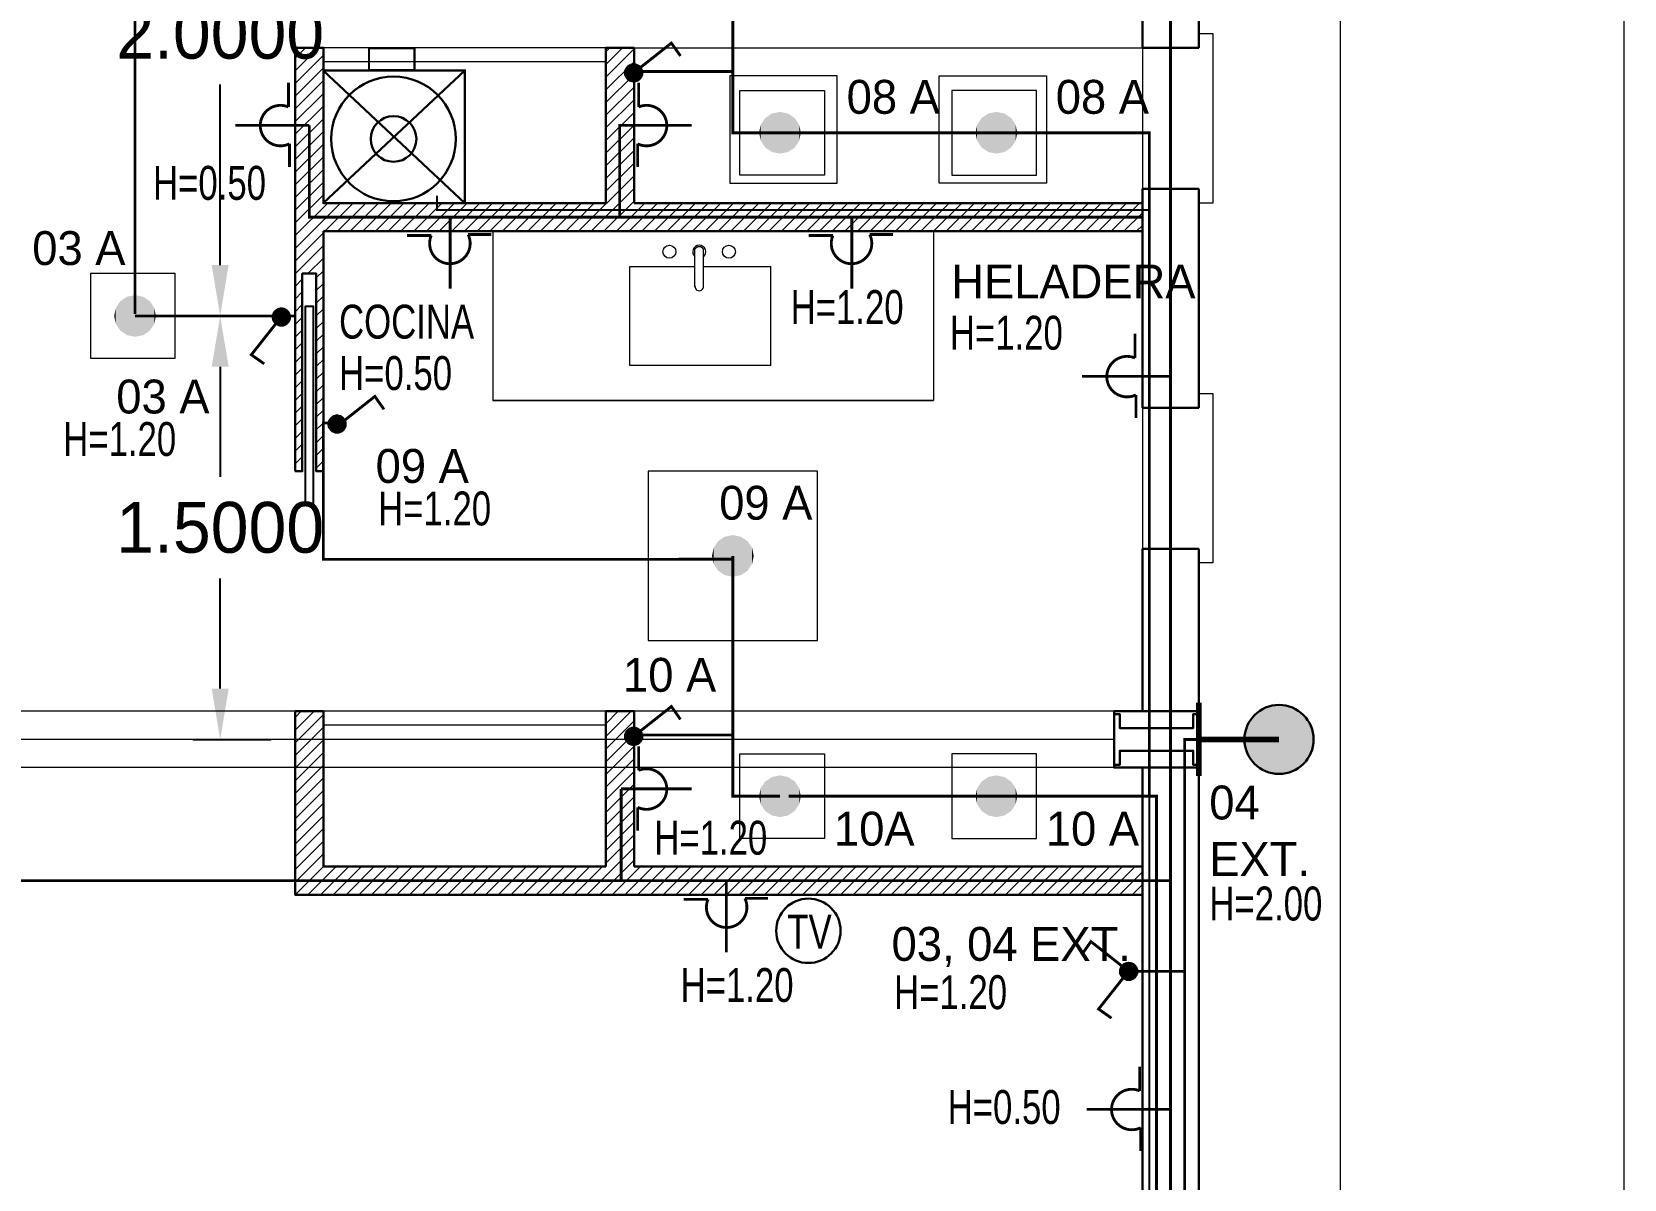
# Model space of a CAD drawing. Header units: millimetres. Extents: x 1972 to 5740, y 370 to 952.
# Drawn here: x 2710.33 to 2715.97, y 647.57 to 651.63 of the extents above; entities that cross this region are included whole.
import ezdxf

# ---------------------------------------------------------------- set-up
doc = ezdxf.new("R2010")
doc.units = ezdxf.units.MM
doc.header["$LTSCALE"] = 15
doc.linetypes.add('ACAD_ISO02W100', pattern=[15, 12, -3])
for name, color, linetype, lineweight in [('1 CIRCUITO  A  PB EXT', 11, 'Continuous', 30), ('1 CIRCUITO  D  INTERNO', 11, 'Continuous', 30), ('1 CIRCUITO AA', 11, 'Continuous', 30), ('1 CIRCUITO T C', 11, 'Continuous', 30), ('1 ELECTRICIDAD', 11, 'Continuous', 9), ('ABERTURAS', 2, 'Continuous', 25), ('COTA', 5, 'Continuous', 20), ('cotas ROJAS', 5, 'Continuous', 13), ('MUROS', 1, 'Continuous', 30), ('SOMBRAS', 95, 'Continuous', 18)]:
    doc.layers.add(name, color=color, linetype=linetype, lineweight=lineweight)
doc.layers.add('CORTE', color=6, linetype='Continuous', plot=False)
doc.styles.add('texto', font='swisscl.ttf', dxfattribs={"height": 0.18})
doc.dimstyles.get("Standard").update_dxf_attribs({"dimtxt": 0.18, "dimasz": 0.18, "dimexe": 0.18, "dimexo": 0.0625, "dimgap": 0.09, "dimtad": 0, "dimtih": 1, "dimtoh": 1, "dimdec": 4, "dimzin": 0, "dimdsep": 46, "dimtxsty": 'Standard', "dimcen": 0.09, "dimadec": 0, "dimazin": 0, "dimtfac": 1, "dimtdec": 4, "dimtofl": 0, "dimtmove": 0, "dimatfit": 3, "dimfxl": 1, "dimtolj": 1, "dimtzin": 0, "dimarcsym": 0})

# ---------------------------------------------------------------- blocks, each defined once
blk = doc.blocks.new('*D149')
at = {"layer": 'Defpoints', "color": 0, "linetype": 'Continuous', "ltscale": 0.001, "transparency": 16777216}
for p in [(2710.8422, 652.6287), (2710.8422, 650.6287), (2711.0018, 650.6287)]:
    blk.add_point(p, dxfattribs=at)
at = {"layer": 'SOMBRAS', "color": 0, "linetype": 'Continuous', "lineweight": -2, "ltscale": 0.001, "transparency": 16777216}
for p, q in [((2710.9047, 652.6287), (2711.1818, 652.6287)), ((2711.0018, 652.4487), (2711.0018, 651.8087)), ((2711.0018, 650.8087), (2711.0018, 651.4487)), ((2710.9047, 650.6287), (2711.1818, 650.6287))]:
    blk.add_line(p, q, dxfattribs=at)
at = {"layer": 'SOMBRAS', "color": 0, "linetype": 'Continuous', "ltscale": 0.001, "transparency": 16777216}
for points in [[(2710.9718, 652.4487), (2711.0318, 652.4487), (2711.0018, 652.6287)], [(2710.9718, 650.8087), (2711.0318, 650.8087), (2711.0018, 650.6287)]]:
    blk.add_solid(points, dxfattribs=at)
at = {"layer": 'SOMBRAS', "color": 0, "linetype": 'Continuous', "ltscale": 0.001, "transparency": 16777216, "insert": (2711.0018, 651.6287), "char_height": 0.18, "attachment_point": 5}
blk.add_mtext('\\A1;2.0000', dxfattribs=at)
blk = doc.blocks.new('*D150')
at = {"layer": 'Defpoints', "color": 0, "linetype": 'Continuous', "ltscale": 0.001, "transparency": 16777216}
for p in [(2710.8422, 650.6287), (2710.8422, 649.1287), (2711.0018, 649.1287)]:
    blk.add_point(p, dxfattribs=at)
at = {"layer": 'SOMBRAS', "color": 0, "linetype": 'Continuous', "lineweight": -2, "ltscale": 0.001, "transparency": 16777216}
for p, q in [((2710.9047, 650.6287), (2711.1818, 650.6287)), ((2711.0018, 650.4487), (2711.0018, 650.0587)), ((2711.0018, 649.3087), (2711.0018, 649.6987)), ((2710.9047, 649.1287), (2711.1818, 649.1287))]:
    blk.add_line(p, q, dxfattribs=at)
at = {"layer": 'SOMBRAS', "color": 0, "linetype": 'Continuous', "ltscale": 0.001, "transparency": 16777216}
for points in [[(2710.9718, 650.4487), (2711.0318, 650.4487), (2711.0018, 650.6287)], [(2710.9718, 649.3087), (2711.0318, 649.3087), (2711.0018, 649.1287)]]:
    blk.add_solid(points, dxfattribs=at)
at = {"layer": 'SOMBRAS', "color": 0, "linetype": 'Continuous', "ltscale": 0.001, "transparency": 16777216, "insert": (2711.0018, 649.8787), "char_height": 0.18, "attachment_point": 5}
blk.add_mtext('\\A1;1.5000', dxfattribs=at)

msp = doc.modelspace()

# ---------------------------------------------------------------- hatches: boundary and pattern name
at = {"layer": 'SOMBRAS', "linetype": 'Continuous', "ltscale": 0.001}
h = msp.add_hatch(dxfattribs=at)
h.set_pattern_fill('LINE', color=256, scale=0.01, angle=45, style=0)
h.set_pattern_definition([(45, (2497.523185, 916.086063), (-0.0224506403, 0.0224506403), [])])
h.paths.add_polyline_path([(2712.27719, 652.57868), (2712.21719, 652.57868), (2712.21719, 652.47868), (2712.27719, 652.47868)])
h.paths.add_polyline_path([(2713.41719, 652.57868), (2713.41719, 652.47868), (2712.27719, 652.47868), (2712.27719, 652.57868), (2712.76719, 652.57868), (2712.76719, 654.02868), (2712.86719, 654.02868), (2712.86719, 652.57868)], flags=17)
h.paths.add_polyline_path([(2714.26719, 648.67868), (2714.26719, 648.57868), (2711.26719, 648.57868), (2711.26719, 649.02868), (2711.36719, 649.02868), (2711.36719, 648.67868), (2712.36719, 648.67868), (2712.36719, 649.02868), (2712.46719, 649.02868), (2712.46719, 648.67868)])
h.paths.add_polyline_path([(2712.46719, 649.12868), (2712.46719, 649.02868), (2712.36719, 649.02868), (2712.36719, 649.12868)])
h.paths.add_polyline_path([(2712.46719, 649.12868), (2712.36719, 649.12868), (2712.36719, 649.22868), (2712.46719, 649.22868)])
h.paths.add_polyline_path([(2711.26719, 649.12868), (2711.36719, 649.12868), (2711.36719, 649.02868), (2711.26719, 649.02868)])
h.paths.add_polyline_path([(2711.26719, 649.22868), (2711.36719, 649.22868), (2711.36719, 649.12868), (2711.26719, 649.12868)])
h.paths.add_polyline_path([(2711.29219, 650.77868), (2711.29219, 650.07868), (2711.26719, 650.07868), (2711.26719, 651.57868), (2711.36719, 651.57868), (2711.36719, 651.02868), (2712.36719, 651.02868), (2712.36719, 651.57868), (2712.46719, 651.57868), (2712.46719, 651.02868), (2714.26719, 651.02868), (2714.26719, 650.92868), (2711.36719, 650.92868), (2711.36719, 650.07868), (2711.34219, 650.07868), (2711.34219, 650.77868)])
h.paths.add_polyline_path([(2711.29575, 653.1789), (2711.29575, 652.47886), (2711.26719, 652.4789), (2711.26719, 654.02868), (2711.36719, 654.02868), (2711.36719, 652.57868), (2711.41719, 652.57868), (2711.41719, 652.47868), (2711.34575, 652.47879), (2711.34575, 653.1789)])

# ---------------------------------------------------------------- linework, layer by layer
msp.add_line((2712.32719, 650.92868), (2713.52719, 650.92868))
at = {"layer": '1 CIRCUITO  A  PB EXT', "const_width": 0.02012}
for points in [[(2714.46719, 649.12868), (2714.46719, 649.2586)], [(2714.46719, 649.12868), (2714.46719, 648.99876)], [(2714.75112, 649.12868), (2714.46719, 649.12868)]]:
    msp.add_lwpolyline(points, dxfattribs=at)
at = {"layer": '1 CIRCUITO  A  PB EXT', "ltscale": 0.5, "const_width": 0.01}
for points in [[(2714.46719, 649.12868), (2714.41719, 649.12868), (2714.41719, 644.59479), (2714.41719, 644.18368), (2714.26689, 644.18368)], [(2714.21872, 648.30714), (2714.08513, 648.41267), (2714.053, 648.36692)], [(2714.21775, 648.30722), (2714.11221, 648.17363), (2714.15797, 648.14149)], [(2714.21872, 648.30714), (2714.41719, 648.30714)]]:
    msp.add_lwpolyline(points, dxfattribs=at)
at = {"layer": '1 CIRCUITO  A  PB EXT'}
msp.add_circle((2714.75112, 649.12868), 0.12229, dxfattribs=at)
at = {"layer": '1 CIRCUITO  A  PB EXT', "ltscale": 0.5}
msp.add_circle((2714.21872, 648.30714), 0.03018, dxfattribs=at)
at = {"layer": '1 CIRCUITO  A  PB EXT'}
for points in [[(2714.66465, 649.21515), (2714.8641, 649.17548), (2714.63814, 649.17548)], [(2714.70432, 649.24166), (2714.83759, 649.21515), (2714.66465, 649.21515)], [(2714.8641, 649.17548), (2714.66465, 649.21515), (2714.83759, 649.21515)], [(2714.75112, 649.25097), (2714.79792, 649.24166), (2714.70432, 649.24166)], [(2714.83759, 649.21515), (2714.70432, 649.24166), (2714.79792, 649.24166)], [(2714.63814, 649.17548), (2714.87341, 649.12868), (2714.62883, 649.12868)], [(2714.87341, 649.12868), (2714.63814, 649.17548), (2714.8641, 649.17548)], [(2714.8641, 649.08188), (2714.62883, 649.12868), (2714.87341, 649.12868)], [(2714.62883, 649.12868), (2714.8641, 649.08188), (2714.63814, 649.08188)], [(2714.83759, 649.04221), (2714.63814, 649.08188), (2714.8641, 649.08188)], [(2714.63814, 649.08188), (2714.83759, 649.04221), (2714.66465, 649.04221)], [(2714.79792, 649.0157), (2714.66465, 649.04221), (2714.83759, 649.04221)], [(2714.66465, 649.04221), (2714.79792, 649.0157), (2714.70432, 649.0157)], [(2714.75112, 649.00639), (2714.70432, 649.0157), (2714.79792, 649.0157)]]:
    msp.add_solid(points, dxfattribs=at)
at = {"layer": '1 CIRCUITO  A  PB EXT', "ltscale": 0.5}
for points in [[(2714.18926, 648.31367), (2714.22397, 648.27741), (2714.189, 648.3019)], [(2714.189, 648.3019), (2714.21219, 648.27767), (2714.19327, 648.29092)], [(2714.21219, 648.27767), (2714.189, 648.3019), (2714.22397, 648.27741)], [(2714.194, 648.32445), (2714.23494, 648.28168), (2714.18926, 648.31367)], [(2714.22397, 648.27741), (2714.18926, 648.31367), (2714.23494, 648.28168)], [(2714.20251, 648.33259), (2714.24345, 648.28983), (2714.194, 648.32445)], [(2714.23494, 648.28168), (2714.194, 648.32445), (2714.24345, 648.28983)], [(2714.21348, 648.33686), (2714.24819, 648.3006), (2714.20251, 648.33259)], [(2714.24345, 648.28983), (2714.20251, 648.33259), (2714.24819, 648.3006)], [(2714.24819, 648.3006), (2714.21348, 648.33686), (2714.24845, 648.31238)], [(2714.22526, 648.3366), (2714.24845, 648.31238), (2714.21348, 648.33686)], [(2714.24845, 648.31238), (2714.22526, 648.3366), (2714.24418, 648.32335)], [(2714.23604, 648.33186), (2714.24418, 648.32335), (2714.22526, 648.3366)], [(2714.20141, 648.28241), (2714.19327, 648.29092), (2714.21219, 648.27767)]]:
    msp.add_solid(points, dxfattribs=at)
at = {"layer": '1 CIRCUITO  D  INTERNO', "linetype": 'ACAD_ISO02W100', "ltscale": 0.01, "const_width": 0.01}
for points in [[(2714.29219, 648.92746), (2714.29219, 651.12746), (2714.29219, 651.27746), (2712.81719, 651.27746), (2712.81719, 653.30087)], [(2710.70033, 650.6352), (2710.70033, 652.62868)], [(2712.46592, 651.48969), (2712.59952, 651.59522), (2712.63165, 651.54947)], [(2712.46213, 651.49424), (2712.81719, 651.49424)], [(2710.70033, 650.62868), (2711.26719, 650.62868)], [(2711.2176, 650.62469), (2711.11206, 650.4911), (2711.15782, 650.45896)], [(2711.4159, 650.23808), (2711.54949, 650.34361), (2711.58163, 650.29786)], [(2712.81238, 649.76696), (2711.36718, 649.76636), (2711.36719, 650.14968), (2711.36719, 650.24968), (2711.41155, 650.2495)], [(2712.81719, 649.77868), (2712.81719, 648.92746), (2712.98398, 648.92746)], [(2712.46592, 649.13969), (2712.59952, 649.24522), (2712.63165, 649.19947)], [(2712.46213, 649.14424), (2712.81719, 649.14424)], [(2714.31719, 646.61868), (2714.31719, 648.77746), (2714.31719, 648.92746), (2713.01466, 648.92746)]]:
    msp.add_lwpolyline(points, dxfattribs=at)
at = {"layer": '1 CIRCUITO  D  INTERNO', "linetype": 'ACAD_ISO02W100', "ltscale": 0.01}
for centre in [(2712.46592, 651.48969), (2711.21857, 650.62461), (2711.4158, 650.24543), (2712.46592, 649.13969)]:
    msp.add_circle(centre, 0.03018, dxfattribs=at)
for points in [[(2712.43646, 651.48316), (2712.47116, 651.51941), (2712.4362, 651.49493)], [(2712.45939, 651.51915), (2712.4362, 651.49493), (2712.47116, 651.51941)], [(2712.4362, 651.49493), (2712.45939, 651.51915), (2712.44047, 651.5059)], [(2712.47116, 651.51941), (2712.43646, 651.48316), (2712.48214, 651.51514)], [(2712.4412, 651.47238), (2712.48214, 651.51514), (2712.43646, 651.48316)], [(2712.44861, 651.51441), (2712.44047, 651.5059), (2712.45939, 651.51915)], [(2712.48214, 651.51514), (2712.4412, 651.47238), (2712.49065, 651.507)], [(2712.44971, 651.46423), (2712.49065, 651.507), (2712.4412, 651.47238)], [(2712.49065, 651.507), (2712.44971, 651.46423), (2712.49539, 651.49622)], [(2712.46068, 651.45997), (2712.49539, 651.49622), (2712.44971, 651.46423)], [(2712.49539, 651.49622), (2712.46068, 651.45997), (2712.49565, 651.48445)], [(2712.47246, 651.46022), (2712.49565, 651.48445), (2712.46068, 651.45997)], [(2712.49565, 651.48445), (2712.47246, 651.46022), (2712.49138, 651.47347)], [(2712.48323, 651.46497), (2712.49138, 651.47347), (2712.47246, 651.46022)], [(2712.93176, 651.22524), (2712.95572, 651.34568), (2712.95572, 651.20923)], [(2712.95572, 651.34568), (2712.93176, 651.22524), (2712.93176, 651.32967)], [(2712.95572, 651.20923), (2712.98398, 651.3513), (2712.98398, 651.20361)], [(2712.98398, 651.3513), (2712.95572, 651.20923), (2712.95572, 651.34568)], [(2713.01224, 651.34568), (2712.98398, 651.20361), (2712.98398, 651.3513)], [(2712.98398, 651.20361), (2713.01224, 651.34568), (2713.01224, 651.20923)], [(2713.03619, 651.32967), (2713.01224, 651.20923), (2713.01224, 651.34568)], [(2713.69818, 651.32967), (2713.72213, 651.20923), (2713.72213, 651.34568)], [(2713.72213, 651.34568), (2713.75039, 651.20361), (2713.75039, 651.3513)], [(2713.75039, 651.20361), (2713.72213, 651.34568), (2713.72213, 651.20923)], [(2713.77865, 651.20923), (2713.75039, 651.3513), (2713.75039, 651.20361)], [(2713.75039, 651.3513), (2713.77865, 651.20923), (2713.77865, 651.34568)], [(2713.80261, 651.22524), (2713.77865, 651.34568), (2713.77865, 651.20923)], [(2713.77865, 651.34568), (2713.80261, 651.22524), (2713.80261, 651.32967)], [(2712.91013, 651.27746), (2712.91575, 651.30571), (2712.91575, 651.2492)], [(2712.91575, 651.2492), (2712.93176, 651.32967), (2712.93176, 651.22524)], [(2712.93176, 651.32967), (2712.91575, 651.2492), (2712.91575, 651.30571)], [(2713.01224, 651.20923), (2713.03619, 651.32967), (2713.03619, 651.22524)], [(2713.0522, 651.30571), (2713.03619, 651.22524), (2713.03619, 651.32967)], [(2713.03619, 651.22524), (2713.0522, 651.30571), (2713.0522, 651.2492)], [(2713.05782, 651.27746), (2713.0522, 651.2492), (2713.0522, 651.30571)], [(2713.67655, 651.27746), (2713.68217, 651.2492), (2713.68217, 651.30571)], [(2713.68217, 651.30571), (2713.69818, 651.22524), (2713.69818, 651.32967)], [(2713.69818, 651.22524), (2713.68217, 651.30571), (2713.68217, 651.2492)], [(2713.72213, 651.20923), (2713.69818, 651.32967), (2713.69818, 651.22524)], [(2713.81862, 651.2492), (2713.80261, 651.32967), (2713.80261, 651.22524)], [(2713.80261, 651.32967), (2713.81862, 651.2492), (2713.81862, 651.30571)], [(2713.82424, 651.27746), (2713.81862, 651.30571), (2713.81862, 651.2492)], [(2710.63211, 650.65694), (2710.64811, 650.57646), (2710.64811, 650.6809)], [(2710.64811, 650.6809), (2710.67207, 650.56046), (2710.67207, 650.6969)], [(2710.67207, 650.56046), (2710.64811, 650.6809), (2710.64811, 650.57646)], [(2710.67207, 650.6969), (2710.70033, 650.55483), (2710.70033, 650.70253)], [(2710.70033, 650.55483), (2710.67207, 650.6969), (2710.67207, 650.56046)], [(2710.72859, 650.56046), (2710.70033, 650.70253), (2710.70033, 650.55483)], [(2710.70033, 650.70253), (2710.72859, 650.56046), (2710.72859, 650.6969)], [(2710.75255, 650.57646), (2710.72859, 650.6969), (2710.72859, 650.56046)], [(2710.72859, 650.6969), (2710.75255, 650.57646), (2710.75255, 650.6809)], [(2710.76855, 650.60042), (2710.75255, 650.6809), (2710.75255, 650.57646)], [(2710.75255, 650.6809), (2710.76855, 650.60042), (2710.76855, 650.65694)], [(2710.62648, 650.62868), (2710.63211, 650.60042), (2710.63211, 650.65694)], [(2710.64811, 650.57646), (2710.63211, 650.65694), (2710.63211, 650.60042)], [(2710.77418, 650.62868), (2710.76855, 650.65694), (2710.76855, 650.60042)], [(2711.1891, 650.63114), (2711.22381, 650.59489), (2711.18885, 650.61937)], [(2711.18885, 650.61937), (2711.21204, 650.59514), (2711.19312, 650.60839)], [(2711.21204, 650.59514), (2711.18885, 650.61937), (2711.22381, 650.59489)], [(2711.19385, 650.64192), (2711.23479, 650.59915), (2711.1891, 650.63114)], [(2711.22381, 650.59489), (2711.1891, 650.63114), (2711.23479, 650.59915)], [(2711.20126, 650.59989), (2711.19312, 650.60839), (2711.21204, 650.59514)], [(2711.20235, 650.65006), (2711.24329, 650.6073), (2711.19385, 650.64192)], [(2711.23479, 650.59915), (2711.19385, 650.64192), (2711.24329, 650.6073)], [(2711.21333, 650.65433), (2711.24803, 650.61808), (2711.20235, 650.65006)], [(2711.24329, 650.6073), (2711.20235, 650.65006), (2711.24803, 650.61808)], [(2711.24803, 650.61808), (2711.21333, 650.65433), (2711.24829, 650.62985)], [(2711.2251, 650.65407), (2711.24829, 650.62985), (2711.21333, 650.65433)], [(2711.24829, 650.62985), (2711.2251, 650.65407), (2711.24402, 650.64082)], [(2711.23588, 650.64933), (2711.24402, 650.64082), (2711.2251, 650.65407)], [(2711.38634, 650.2389), (2711.42104, 650.27515), (2711.38608, 650.25067)], [(2711.40927, 650.27489), (2711.38608, 650.25067), (2711.42104, 650.27515)], [(2711.38608, 650.25067), (2711.40927, 650.27489), (2711.39035, 650.26165)], [(2711.42104, 650.27515), (2711.38634, 650.2389), (2711.43202, 650.27088)], [(2711.39108, 650.22812), (2711.43202, 650.27088), (2711.38634, 650.2389)], [(2711.39849, 650.27015), (2711.39035, 650.26165), (2711.40927, 650.27489)], [(2711.43202, 650.27088), (2711.39108, 650.22812), (2711.44052, 650.26274)], [(2711.39959, 650.21998), (2711.44052, 650.26274), (2711.39108, 650.22812)], [(2711.44052, 650.26274), (2711.39959, 650.21998), (2711.44527, 650.25196)], [(2711.41056, 650.21571), (2711.44527, 650.25196), (2711.39959, 650.21998)], [(2711.44527, 650.25196), (2711.41056, 650.21571), (2711.44552, 650.24019)], [(2711.42233, 650.21596), (2711.44552, 650.24019), (2711.41056, 650.21571)], [(2711.44552, 650.24019), (2711.42233, 650.21596), (2711.44126, 650.22921)], [(2711.43311, 650.22071), (2711.44126, 650.22921), (2711.42233, 650.21596)], [(2712.74896, 649.80694), (2712.76497, 649.72646), (2712.76497, 649.8309)], [(2712.76497, 649.8309), (2712.78893, 649.71046), (2712.78893, 649.8469)], [(2712.78893, 649.71046), (2712.76497, 649.8309), (2712.76497, 649.72646)], [(2712.78893, 649.8469), (2712.81719, 649.70483), (2712.81719, 649.85253)], [(2712.81719, 649.70483), (2712.78893, 649.8469), (2712.78893, 649.71046)], [(2712.84544, 649.71046), (2712.81719, 649.85253), (2712.81719, 649.70483)], [(2712.81719, 649.85253), (2712.84544, 649.71046), (2712.84544, 649.8469)], [(2712.8694, 649.72646), (2712.84544, 649.8469), (2712.84544, 649.71046)], [(2712.84544, 649.8469), (2712.8694, 649.72646), (2712.8694, 649.8309)], [(2712.88541, 649.75042), (2712.8694, 649.8309), (2712.8694, 649.72646)], [(2712.8694, 649.8309), (2712.88541, 649.75042), (2712.88541, 649.80694)], [(2712.74334, 649.77868), (2712.74896, 649.75042), (2712.74896, 649.80694)], [(2712.76497, 649.72646), (2712.74896, 649.80694), (2712.74896, 649.75042)], [(2712.89103, 649.77868), (2712.88541, 649.80694), (2712.88541, 649.75042)], [(2712.43646, 649.13316), (2712.47116, 649.16941), (2712.4362, 649.14493)], [(2712.45939, 649.16915), (2712.4362, 649.14493), (2712.47116, 649.16941)], [(2712.4362, 649.14493), (2712.45939, 649.16915), (2712.44047, 649.1559)], [(2712.47116, 649.16941), (2712.43646, 649.13316), (2712.48214, 649.16514)], [(2712.4412, 649.12238), (2712.48214, 649.16514), (2712.43646, 649.13316)], [(2712.44861, 649.16441), (2712.44047, 649.1559), (2712.45939, 649.16915)], [(2712.48214, 649.16514), (2712.4412, 649.12238), (2712.49065, 649.157)], [(2712.44971, 649.11423), (2712.49065, 649.157), (2712.4412, 649.12238)], [(2712.49065, 649.157), (2712.44971, 649.11423), (2712.49539, 649.14622)], [(2712.46068, 649.10997), (2712.49539, 649.14622), (2712.44971, 649.11423)], [(2712.49539, 649.14622), (2712.46068, 649.10997), (2712.49565, 649.13445)], [(2712.47246, 649.11022), (2712.49565, 649.13445), (2712.46068, 649.10997)], [(2712.49565, 649.13445), (2712.47246, 649.11022), (2712.49138, 649.12347)], [(2712.48323, 649.11497), (2712.49138, 649.12347), (2712.47246, 649.11022)], [(2712.91575, 648.8992), (2712.93176, 648.97967), (2712.93176, 648.87524)], [(2712.93176, 648.97967), (2712.91575, 648.8992), (2712.91575, 648.95571)], [(2712.93176, 648.87524), (2712.95572, 648.99568), (2712.95572, 648.85923)], [(2712.95572, 648.99568), (2712.93176, 648.87524), (2712.93176, 648.97967)], [(2712.95572, 648.85923), (2712.98398, 649.0013), (2712.98398, 648.85361)], [(2712.98398, 649.0013), (2712.95572, 648.85923), (2712.95572, 648.99568)], [(2713.01224, 648.99568), (2712.98398, 648.85361), (2712.98398, 649.0013)], [(2712.98398, 648.85361), (2713.01224, 648.99568), (2713.01224, 648.85923)], [(2713.03619, 648.97967), (2713.01224, 648.85923), (2713.01224, 648.99568)], [(2713.01224, 648.85923), (2713.03619, 648.97967), (2713.03619, 648.87524)], [(2713.0522, 648.95571), (2713.03619, 648.87524), (2713.03619, 648.97967)], [(2713.68217, 648.95571), (2713.69818, 648.87524), (2713.69818, 648.97967)], [(2713.69818, 648.97967), (2713.72213, 648.85923), (2713.72213, 648.99568)], [(2713.72213, 648.85923), (2713.69818, 648.97967), (2713.69818, 648.87524)], [(2713.72213, 648.99568), (2713.75039, 648.85361), (2713.75039, 649.0013)], [(2713.75039, 648.85361), (2713.72213, 648.99568), (2713.72213, 648.85923)], [(2713.77865, 648.85923), (2713.75039, 649.0013), (2713.75039, 648.85361)], [(2713.75039, 649.0013), (2713.77865, 648.85923), (2713.77865, 648.99568)], [(2713.80261, 648.87524), (2713.77865, 648.99568), (2713.77865, 648.85923)], [(2713.77865, 648.99568), (2713.80261, 648.87524), (2713.80261, 648.97967)], [(2713.81862, 648.8992), (2713.80261, 648.97967), (2713.80261, 648.87524)], [(2713.80261, 648.97967), (2713.81862, 648.8992), (2713.81862, 648.95571)], [(2712.91013, 648.92746), (2712.91575, 648.95571), (2712.91575, 648.8992)], [(2713.03619, 648.87524), (2713.0522, 648.95571), (2713.0522, 648.8992)], [(2713.05782, 648.92746), (2713.0522, 648.8992), (2713.0522, 648.95571)], [(2713.67655, 648.92746), (2713.68217, 648.8992), (2713.68217, 648.95571)], [(2713.69818, 648.87524), (2713.68217, 648.95571), (2713.68217, 648.8992)], [(2713.82424, 648.92746), (2713.81862, 648.95571), (2713.81862, 648.8992)]]:
    msp.add_solid(points, dxfattribs=at)
at = {"layer": '1 CIRCUITO AA'}
for p, q in [((2711.36692, 651.02868), (2711.86824, 651.49794)), ((2711.36692, 651.49794), (2711.86824, 651.02868))]:
    msp.add_line(p, q, dxfattribs=at)
at = {"layer": '1 CIRCUITO AA', "const_width": 0.0075}
for points in [[(2711.52897, 651.49912), (2711.52897, 651.57679), (2711.68971, 651.57679), (2711.68971, 651.49912)], [(2711.36692, 651.02868), (2711.36692, 651.49794), (2711.86824, 651.49794), (2711.86824, 651.02868)]]:
    msp.add_lwpolyline(points, close=True, dxfattribs=at)
msp.add_lwpolyline([(2711.76985, 651.0545), (2711.76985, 651.02868), (2711.76985, 651.00368), (2714.24219, 651.00368), (2714.29219, 651.00368), (2714.29219, 645.90985)], dxfattribs=at)
at = {"layer": '1 CIRCUITO AA'}
for radius in [0.2207, 0.2207, 0.08091]:
    msp.add_circle((2711.61559, 651.25555), radius, dxfattribs=at)
at = {"layer": '1 CIRCUITO T C', "ltscale": 0.5, "const_width": 0.01}
for points in [[(2714.26689, 644.59479), (2714.26689, 644.59479), (2714.31689, 644.59479), (2714.36689, 644.59479), (2714.36689, 652.02868)], [(2711.31719, 651.30368), (2711.31719, 651.30368), (2711.05565, 651.30368)], [(2714.26719, 650.97868), (2711.36719, 650.97868), (2711.31719, 650.97868), (2711.31719, 651.30368)], [(2712.41608, 651.30368), (2712.41608, 651.30368), (2712.67146, 651.30368)], [(2712.46608, 651.30368), (2712.41608, 651.30368), (2712.41608, 650.97868)], [(2711.81607, 650.97868), (2711.81607, 650.97868), (2711.81607, 650.72548)], [(2713.23825, 650.97868), (2713.23825, 650.97868), (2713.23825, 650.72548)], [(2714.36689, 650.41456), (2714.36689, 650.41456), (2714.05311, 650.41456)], [(2712.42146, 648.62868), (2706.66719, 648.62868), (2706.57146, 648.62868), (2706.57146, 649.4979)], [(2712.42146, 648.95368), (2712.42146, 648.95368), (2712.67146, 648.95368)], [(2712.42146, 648.95368), (2712.42146, 648.67868), (2712.42146, 648.62868), (2714.36689, 648.62868)], [(2712.79437, 648.62868), (2712.79437, 648.62868), (2712.79437, 648.37441)], [(2714.3699, 647.81868), (2714.3699, 647.81868), (2714.0699, 647.81868)]]:
    msp.add_lwpolyline(points, dxfattribs=at)
for points in [[(2711.24704, 651.1559), (2711.24704, 651.23834, -1.5553671), (2711.2436, 651.36888), (2711.2436, 651.45475)], [(2712.48007, 651.1559), (2712.48007, 651.23834, 1.5553671), (2712.48351, 651.36888), (2712.48351, 651.45475)], [(2711.96214, 650.91686), (2711.8797, 650.91686, -1.5553671), (2711.74917, 650.91343), (2711.66329, 650.91343)], [(2713.38432, 650.91686), (2713.30188, 650.91686, -1.5553671), (2713.17135, 650.91343), (2713.08547, 650.91343)], [(2714.24449, 650.26678), (2714.24449, 650.34922, -1.5553671), (2714.24106, 650.47976), (2714.24106, 650.56563)], [(2712.48007, 648.8059), (2712.48007, 648.88834, 1.5553671), (2712.48351, 649.01888), (2712.48351, 649.10475)], [(2712.94215, 648.56579), (2712.85971, 648.56579, -1.5553671), (2712.72918, 648.56236), (2712.6433, 648.56236)], [(2714.26128, 647.6709), (2714.26128, 647.75334, -1.5553671), (2714.25785, 647.88388), (2714.25785, 647.96975)]]:
    msp.add_lwpolyline(points, format="xyb", dxfattribs=at)
at = {"layer": '1 CIRCUITO T C', "linetype": 'Continuous', "ltscale": 0.001}
msp.add_circle((2713.08458, 648.45077), 0.11394, dxfattribs=at)
at = {"layer": '1 ELECTRICIDAD', "linetype": 'Continuous'}
for points in [[(2713.14212, 651.42746), (2713.14212, 651.12746), (2713.14212, 651.12746), (2712.84212, 651.12746), (2712.84212, 651.42746), (2713.14212, 651.42746)], [(2713.59225, 651.42746), (2713.59225, 651.12746), (2713.59225, 651.12746), (2713.89225, 651.12746), (2713.89225, 651.42746), (2713.59225, 651.42746)], [(2710.54219, 650.77868), (2710.54219, 650.47868), (2710.54219, 650.47868), (2710.84219, 650.47868), (2710.84219, 650.77868), (2710.54219, 650.77868)], [(2712.51719, 650.07868), (2712.51719, 649.67868), (2712.51719, 649.47868), (2713.11719, 649.47868), (2713.11719, 650.07868), (2712.51719, 650.07868)], [(2713.14212, 649.07746), (2713.14212, 648.77746), (2713.14212, 648.77746), (2712.84212, 648.77746), (2712.84212, 649.07746), (2713.14212, 649.07746)], [(2713.59225, 649.07746), (2713.59225, 648.77746), (2713.59225, 648.77746), (2713.89225, 648.77746), (2713.89225, 649.07746), (2713.59225, 649.07746)]]:
    msp.add_lwpolyline(points, dxfattribs=at)
at = {"layer": 'ABERTURAS', "linetype": 'Continuous', "ltscale": 0.001}
msp.add_lwpolyline([(2711.33219, 649.96181), (2711.33219, 649.96181), (2711.33219, 650.66181), (2711.30219, 650.66181), (2711.30219, 649.96181), (2711.33219, 649.96181)], dxfattribs=at)
at = {"layer": 'CORTE'}
msp.add_lwpolyline([(2711.9076, 650.92868), (2711.9076, 650.92868), (2711.6076, 650.92868)], dxfattribs=at)
at = {"layer": 'MUROS', "linetype": 'Continuous', "ltscale": 0.001}
for p, q in [((2714.46719, 653.47868), (2714.46719, 651.57868)), ((2712.46719, 651.57868), (2712.36719, 651.57868)), ((2714.46719, 651.02868), (2714.46719, 651.07868)), ((2714.46719, 651.07868), (2714.46719, 650.30368)), ((2714.26719, 651.02868), (2712.46719, 651.02868)), ((2714.26719, 650.92868), (2711.36719, 650.92868)), ((2714.46719, 649.80368), (2714.46719, 644.02868)), ((2714.46719, 649.75368), (2714.46719, 649.80368)), ((2712.46719, 649.22868), (2712.36719, 649.22868))]:
    msp.add_line(p, q, dxfattribs=at)
for points in [[(2714.26719, 652.47868), (2714.26719, 651.57868)], [(2711.26719, 651.57868), (2711.26719, 650.07868)], [(2711.36719, 651.57868), (2711.36719, 651.57868), (2711.26719, 651.57868)], [(2711.36719, 651.57868), (2711.36719, 651.02868)], [(2712.36719, 651.57868), (2712.36719, 651.02868)], [(2712.46719, 651.57868), (2712.46719, 651.02868)], [(2714.46719, 651.57868), (2714.26719, 651.57868)], [(2714.26719, 651.02868), (2714.26719, 651.07868)], [(2714.46719, 651.07868), (2714.26719, 651.07868)], [(2712.36719, 651.02868), (2711.36719, 651.02868)], [(2714.26719, 651.02868), (2714.26719, 650.30368)], [(2711.36719, 650.92868), (2711.36719, 650.07868)], [(2711.36719, 650.07868), (2711.34219, 650.07868), (2711.34219, 650.77868), (2711.29219, 650.77868), (2711.29219, 650.07868), (2711.26719, 650.07868)], [(2714.46719, 650.30368), (2714.26719, 650.30368)], [(2711.29219, 650.07868), (2711.26719, 650.07868)], [(2711.36719, 650.07868), (2711.34219, 650.07868)], [(2714.26719, 649.22868), (2714.26719, 649.80368)], [(2714.46719, 649.80368), (2714.26719, 649.80368)], [(2711.26719, 649.22868), (2711.26719, 648.57868), (2714.26719, 648.57868)], [(2711.36719, 649.22868), (2711.26719, 649.22868)], [(2711.36719, 649.22868), (2711.36719, 649.22868), (2711.26719, 649.22868)], [(2711.36719, 649.22868), (2711.36719, 648.67868)], [(2712.36719, 649.22868), (2712.36719, 648.67868)], [(2712.46719, 649.22868), (2712.46719, 648.67868)], [(2714.26719, 649.02868), (2714.26719, 644.20868), (2713.76719, 644.20868)], [(2712.36719, 648.67868), (2711.36719, 648.67868)], [(2712.46719, 648.67868), (2712.46719, 648.67868), (2714.26719, 648.67868)]]:
    msp.add_lwpolyline(points, dxfattribs=at)
for points in [[(2714.16719, 649.22868), (2714.46719, 649.22868), (2714.46719, 649.02868), (2714.16719, 649.02868)], [(2714.16719, 649.21868), (2714.16719, 649.03868), (2714.18719, 649.03868), (2714.18719, 649.08868), (2714.44719, 649.08868), (2714.44719, 649.03868), (2714.46719, 649.03868), (2714.46719, 649.21868), (2714.44719, 649.21868), (2714.44719, 649.16868), (2714.18719, 649.16868), (2714.18719, 649.21868), (2714.16719, 649.21868)]]:
    msp.add_lwpolyline(points, close=True, dxfattribs=at)
at = {"layer": 'SOMBRAS', "linetype": 'Continuous', "ltscale": 0.001}
for p, q in [((2715.97324, 642.02868), (2715.97324, 668.11181)), ((2713.52719, 650.92868), (2713.52719, 650.32868)), ((2712.68304, 650.73112), (2712.68304, 650.86555)), ((2712.71304, 650.73074), (2712.71304, 650.86555)), ((2712.45219, 650.45368), (2712.45219, 650.80368)), ((2712.45219, 650.80368), (2712.68304, 650.80368)), ((2712.71304, 650.80368), (2712.95219, 650.80368)), ((2712.95219, 650.45368), (2712.95219, 650.80368)), ((2712.95219, 650.45368), (2712.45219, 650.45368)), ((2713.52719, 650.32868), (2711.96719, 650.32868)), ((2713.52719, 650.32868), (2712.32719, 650.32868))]:
    msp.add_line(p, q, dxfattribs=at)
for points in [[(2714.96719, 680.22868), (2714.96719, 642.12894)], [(2714.46719, 651.57868), (2714.46719, 651.62868), (2714.51719, 651.62868), (2714.51719, 651.02868), (2714.46719, 651.02868), (2714.46719, 651.07868)], [(2712.36719, 651.57868), (2711.36719, 651.57868)], [(2712.46719, 651.57868), (2714.26719, 651.57868)], [(2714.26719, 651.57868), (2714.26719, 651.07868)], [(2712.36719, 651.52868), (2711.36719, 651.52868)], [(2711.96719, 650.92868), (2711.96719, 650.32868), (2713.52719, 650.32868)], [(2714.46719, 650.30368), (2714.46719, 650.35368), (2714.51719, 650.35368), (2714.51719, 649.75368), (2714.46719, 649.75368), (2714.46719, 649.80368)], [(2714.26719, 650.30368), (2714.26719, 649.85368)], [(2714.26719, 649.85368), (2714.26719, 649.80368)], [(2712.36719, 649.22868), (2711.36719, 649.22868)], [(2712.36719, 649.17868), (2711.36719, 649.17868)]]:
    msp.add_lwpolyline(points, dxfattribs=at)
for points in [[(2713.18693, 651.47868), (2712.80693, 651.47868), (2712.80693, 651.09868), (2713.18693, 651.09868)], [(2713.54744, 651.47868), (2713.92744, 651.47868), (2713.92744, 651.09868), (2713.54744, 651.09868)]]:
    msp.add_lwpolyline(points, close=True, dxfattribs=at)
at = {"layer": 'SOMBRAS', "linetype": 'ACAD_ISO02W100', "ltscale": 20}
for points in [[(2714.16719, 649.22868), (2706.76719, 649.22868)], [(2714.16719, 649.12868), (2706.76719, 649.12868)], [(2714.16719, 649.02868), (2706.76719, 649.02868)]]:
    msp.add_lwpolyline(points, dxfattribs=at)
at = {"layer": 'SOMBRAS', "linetype": 'Continuous', "ltscale": 0.001}
for centre in [(2712.59234, 650.85618), (2712.80321, 650.85618)]:
    msp.add_circle(centre, 0.02313, dxfattribs=at)
for centre, radius, start, end in [((2712.69804, 650.85618), 0.02313, 310.42378, 229.57622), ((2712.69804, 650.85618), 0.01769, 31.99431, 148.00569), ((2712.69807, 650.73295), 0.01514, 173.06977, 8.38976)]:
    msp.add_arc(centre, radius, start, end, dxfattribs=at)

# ---------------------------------------------------------------- texts
at = {"layer": 'COTA', "linetype": 'Continuous', "ltscale": 0.01, "char_height": 0.12, "attachment_point": 7}
for s, insert, width in [('08 A', (2713.22013, 651.34298), 0.4711708), ('08 A', (2713.96064, 651.34298), 0.4711708), ('03 A', (2710.33636, 650.80736), 0.4711708), ('HELADERA', (2713.5905, 650.69083), 0.4711708), ('03 A', (2710.63401, 650.28149, 0.025), 0.4711708), ('09 A', (2711.55224, 650.03566), 0.4711708), ('09 A', (2712.76891, 649.90529, 0.025), 0.4711708), ('10 A', (2712.42826, 649.2958), 0.4711708), ('04 EXT.', (2714.50414, 648.64523, 0.025), 0.4711708), ('10A', (2713.17532, 648.7508), 0.4711708), ('10 A', (2713.92545, 648.7508), 0.4711708), ('03, 04 EXT.', (2713.3792, 648.32212), 1.1343103)]:
    msp.add_mtext(s, dxfattribs=dict(at, insert=insert, width=width))
at = {"layer": 'cotas ROJAS', "char_height": 0.12, "width": 1.5078199, "attachment_point": 1, "style": 'texto'}
for s, insert in [('H=0.50', (2710.76402, 651.16001)), ('H=1.20', (2713.02183, 650.71996)), ('COCINA', (2711.42276, 650.66839)), ('H=1.20', (2713.58555, 650.62913)), ('H=0.50', (2711.42276, 650.48635)), ('H=1.20', (2710.4459, 650.25281, 0.025)), ('H=1.20', (2711.56109, 650.00682)), ('H=1.20', (2712.53892, 648.84049)), ('H=2.00', (2714.50445, 648.60737)), ('TV', (2713.01007, 648.50812)), ('H=1.20', (2712.63213, 648.3187)), ('H=1.20', (2713.38805, 648.29328)), ('H=0.50', (2713.5778, 647.88665))]:
    msp.add_mtext(s, dxfattribs=dict(at, insert=insert))

# ---------------------------------------------------------------- dimensions: what is measured, and where the dimension line sits
at = {"layer": 'SOMBRAS', "linetype": 'Continuous', "ltscale": 0.001}
for p1, p2, picture, middle in [((2710.84219, 652.62868), (2710.84219, 650.62868), '*D149', (2711.00185, 651.62868)), ((2710.84219, 650.62868), (2710.84219, 649.12868), '*D150', (2711.00185, 649.87868))]:
    dim = msp.add_aligned_dim(p1=p1, p2=p2, distance=0.15966, dimstyle='Standard', override={"dimscale": 1}, dxfattribs=at)
    dim.commit()
    dim.dimension.update_dxf_attribs({"geometry": picture, "text_midpoint": middle})

doc.saveas('drawing.dxf')
